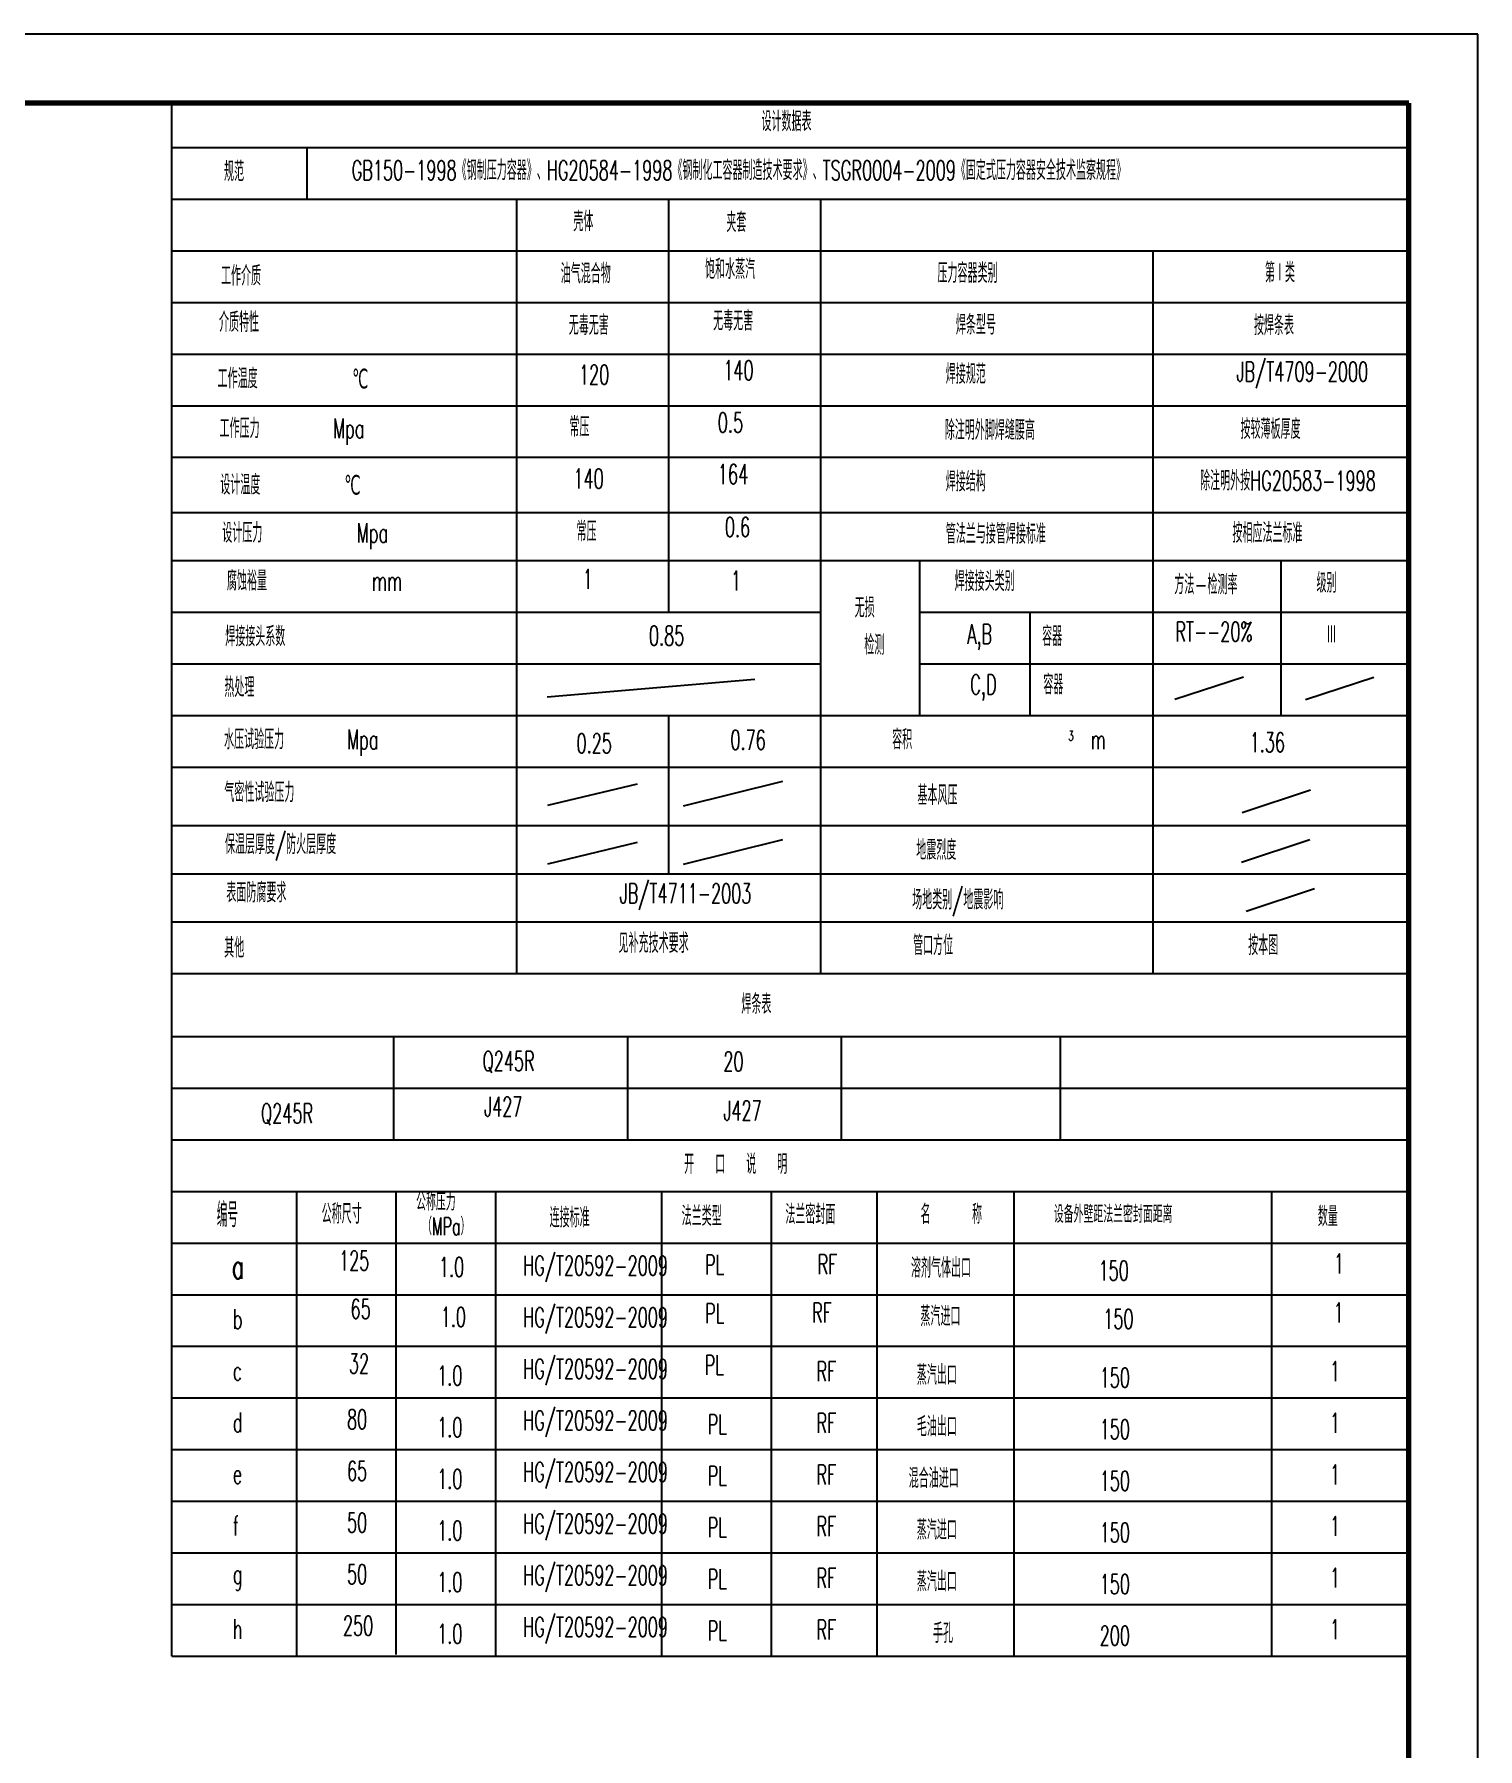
# Model space of a CAD drawing. Header units: millimetres. Extents: x -3150 to 3150, y -4455 to 4455.
# Drawn here: x 0 to 3150, y 714 to 4455 of the extents above; entities that cross this region are included whole.
import ezdxf

# ---------------------------------------------------------------- set-up
doc = ezdxf.new("R2010")
doc.units = ezdxf.units.MM
doc.linetypes.add('EB_DASHDOT', pattern=[39, 30, -3, 3, -3])
for name, color, linetype, lineweight in [('CAXA中心线层', 1, 'EB_DASHDOT', 25), ('CAXA尺寸线层', 3, 'Continuous', 25), ('CAXA粗实线层', 7, 'Continuous', 70), ('CAXA细实线层', 7, 'Continuous', 25)]:
    doc.layers.add(name, color=color, linetype=linetype, lineweight=lineweight)
doc.styles.add('标准', font='txt', dxfattribs={"width": 0.6, "bigfont": 'gbcbig.shx'})

msp = doc.modelspace()

# ---------------------------------------------------------------- linework, layer by layer
at = {"layer": 'CAXA中心线层', "color": 7, "linetype": 'Continuous', "lineweight": 25}
for p, q in [((1384, 4095.1), (1384, 3193.8)), ((1384, 2968.4), (1384, 2622.8))]:
    msp.add_line(p, q, dxfattribs=at)
at = {"layer": 'CAXA粗实线层'}
for p, q in [((3000, 4305), (-2775, 4305)), ((3000, -4305), (3000, 4305))]:
    msp.add_line(p, q, dxfattribs=at)
at = {"layer": 'CAXA细实线层'}
for p, q in [((3150, 4455), (-3150, 4455)), ((3150, -4455), (3150, 4455))]:
    msp.add_line(p, q, dxfattribs=at)
at = {"layer": 'CAXA细实线层', "color": 7, "linetype": 'Continuous', "lineweight": 25}
for p, q in [((299.9, 2405.1), (299.9, 4305)), ((299.9, 4207.8), (3000, 4207.8)), ((595, 4207.4), (595, 4095.1)), ((299.9, 4095.1), (3000, 4095.1)), ((1052.4, 4095.1), (1052.4, 2405.1)), ((1715.6, 4095.1), (1715.6, 2405.1)), ((299.9, 3982.5), (2441.3, 3982.5)), ((2441.3, 3982.5), (3000, 3982.5)), ((2441.3, 3982.5), (2441.3, 2405.1)), ((299.9, 3869.8), (3000, 3869.8)), ((299.9, 3757.1), (2441.3, 3757.1)), ((2441.3, 3757.1), (3000, 3757.1)), ((299.9, 3644.5), (2441.3, 3644.5)), ((2441.3, 3644.5), (3000, 3644.5)), ((299.9, 3531.8), (3000, 3531.8)), ((299.9, 3411.4), (3000, 3411.4)), ((299.9, 3306.4), (2441.3, 3306.4)), ((1931.6, 3305.3), (1931.6, 2968.4)), ((2441.3, 3306.4), (3000, 3306.4)), ((2720.7, 3306.4), (2720.7, 2968.4)), ((299.9, 3193.8), (1715.6, 3193.8)), ((1931.6, 3193.8), (3000, 3193.8)), ((2172.9, 3195.1), (2172.9, 2968.4)), ((299.9, 3081.1), (1715.6, 3081.1)), ((1931.6, 3081.1), (3000, 3081.1)), ((1119, 3009.3), (1572.2, 3048)), ((2489.3, 3003.7), (2638.6, 3052.8)), ((2774.1, 3003.1), (2923.4, 3052.2)), ((299.9, 2968.4), (3000, 2968.4)), ((299.9, 2855.8), (3000, 2855.8)), ((1120.8, 2772.6), (1316.3, 2819.4)), ((1416.9, 2771.2), (1633.6, 2825.1)), ((2635.7, 2756.8), (2785, 2805.9)), ((299.9, 2728.1), (2996.8, 2728.1)), ((1416.9, 2643.6), (1633.6, 2697.5)), ((2634.5, 2648.5), (2783.8, 2697.6)), ((1120.8, 2645), (1316.3, 2691.8)), ((299.9, 2622.8), (2995.5, 2622.8)), ((2644.5, 2541.4), (2793.7, 2590.5)), ((299.9, 2517.8), (3000, 2517.8)), ((299.9, 2405.1), (3000, 2405.1)), ((299.9, 2042.4), (299.9, 2405.1)), ((299.9, 2267.8), (3000, 2267.8)), ((783.9, 2267.1), (783.9, 2042.4)), ((1294.9, 2267.1), (1294.9, 2042.4)), ((1761.1, 2267.1), (1761.1, 2042.4)), ((2238.8, 2267.1), (2238.8, 2042.4)), ((299.9, 2155.1), (3000, 2155.1)), ((299.9, 2155.1), (3000, 2155.1)), ((299.9, 915.7), (299.9, 2155.1)), ((299.9, 2042.4), (3000, 2042.4)), ((299.9, 2042.4), (3000, 2042.4)), ((299.9, 2042.4), (3000, 2042.4)), ((299.9, 1929.7), (3000, 1929.7)), ((299.9, 1929.7), (3000, 1929.7)), ((572.4, 1929.7), (572.4, 915.7)), ((788.9, 1929.7), (788.9, 919.4)), ((1006.6, 1927.1), (1006.6, 913.1)), ((1369.1, 1928.6), (1369.1, 914.6)), ((1607.9, 1929.7), (1607.9, 915.7)), ((1839, 1928.2), (1839, 914.1)), ((2137.6, 1929.9), (2137.6, 915.9)), ((2699.7, 1929.7), (2699.7, 915.7)), ((299.9, 1817.1), (3000, 1817.1)), ((299.9, 1704.4), (3000, 1704.4)), ((299.9, 1591.7), (3000, 1591.7)), ((299.9, 1479.1), (3000, 1479.1)), ((299.9, 1366.4), (3000, 1366.4)), ((299.9, 1253.7), (3000, 1253.7)), ((299.9, 1141.1), (3000, 1141.1)), ((299.9, 1141.1), (3000, 1141.1)), ((299.9, 1028.4), (3000, 1028.4)), ((299.9, 915.7), (3000, 915.7))]:
    msp.add_line(p, q, dxfattribs=at)

# ---------------------------------------------------------------- texts
at = {"layer": 'CAXA尺寸线层', "color": 7, "linetype": 'Continuous', "lineweight": 25, "attachment_point": 1, "style": '标准'}
for s, insert, char_height in [('设计数据表', (1586.9, 4286.2), 42.84), ('规范', (414.1, 4177), 42.84), ('GB150-1998《钢制压力容器》、HG20584-1998《钢制化工容器制造技术要求》、TSGR0004-2009《固定式压力容器安全技术监察规程》', (692.6, 4179.6), 42.84), ('壳体', (1176.3, 4068), 42.84), ('夹套', (1510.4, 4066), 42.84), ('饱和水蒸汽', (1463.9, 3963.8), 42.84), ('工作介质        ', (407.5, 3949.4), 42.84), ('油气混合物', (1148.8, 3954.2), 42.84), ('压力容器类别', (1971, 3955.3), 42.84), ('第Ⅰ类', (2685.6, 3956.6), 42.84), ('无毒无害', (1481.5, 3851.2), 42.84), ('介质特性        ', (403.1, 3848.1), 42.84), ('无毒无害', (1166.4, 3841.6), 42.84), ('焊条型号', (2011.2, 3842.5), 42.84), ('按焊条表', (2661.6, 3841.3), 42.84), ('140', (1503.7, 3743.1), 42.84), ('JB/T4709-2000', (2623.4, 3740.1), 42.84), ('工作温度         ℃', (400.1, 3725.1), 42.84), ('120', (1188.7, 3733.5), 42.84), ('焊接规范', (1989.1, 3735), 42.84), ('0.5', (1491.3, 3629.5), 43.5), ('工作压力       Mpa', (404.3, 3616.4), 42.84), ('常压', (1167.8, 3619.4), 42.84), ('除注明外脚焊缝腰高', (1987, 3612.7), 42.84), ('按较薄板厚度', (2632.4, 3614.9), 42.84), ('设计温度        ℃', (405.9, 3493.3), 42.84), ('140', (1176.6, 3506.8), 42.84), ('164', (1491.3, 3516.8), 43.5), ('焊接结构', (1989.1, 3500.1), 42.84), ('除注明外按HG20583-1998', (2544.1, 3502.2), 42.84), ('设计压力         Mpa', (410.3, 3388.4), 42.84), ('常压', (1183.4, 3391.4), 42.84), ('0.6', (1507.2, 3401), 42.84), ('管法兰与接管焊接标准', (1989.2, 3386.1), 42.84), ('按相应法兰标准', (2614.7, 3388.2), 42.84), (' 腐蚀裕量          mm', (397.5, 3283.6), 42.84), ('1', (1196.9, 3287.4), 42.8), ('1', (1520.1, 3284), 42.8), ('焊接接头类别', (2008.4, 3282.8), 42.84), ('方法-检测率', (2487.9, 3275.5), 42.84), ('级别', (2798.2, 3279.2), 42.84), ('无损', (1790.3, 3225.1), 42.84), (' 焊接接头系数    ', (393.8, 3162.3), 42.84), ('0.85', (1341.4, 3164), 42.84), ('    检测    ', (1719.7, 3143.7), 42.84), ('A,B', (2036.4, 3167.5), 42.84), ('容器', (2199.5, 3162.8), 42.84), ('RT--20%', (2490.1, 3172.7), 42.84), ('Ⅲ', (2819.9, 3166.5), 42.8), (' 热处理 ', (391.9, 3051.5), 42.84), ('C,D', (2042.3, 3057.7), 43.5), ('容器', (2202, 3057.4), 42.84), (' 水压试验压力      Mpa', (391.2, 2937.5), 42.84), ('0.25', (1183.4, 2929.2), 42.84), ('0.76', (1519.1, 2936.6), 42.84), (' 容积                 m', (1849.2, 2937.5), 42.84), ('3', (2256.8, 2934.6), 21.4), ('1.36', (2652.3, 2931.2), 42.84), (' 气密性试验压力      ', (391.8, 2822), 42.84), ('基本风压', (1927.3, 2815.8), 42.84), ('保温层厚度/防火层厚度    ', (416.1, 2708.7), 42.84), ('地震烈度', (1924.8, 2696.3), 42.84), ('表面防腐要求   ', (419.1, 2603.4), 42.84), ('JB/T4711-2003  ', (1277.4, 2601.4), 42.84), ('场地类别/地震影响', (1915.8, 2587.8), 42.84), ('其他', (414.5, 2482.9), 42.84), ('见补充技术要求', (1275.1, 2493.2), 42.84), ('管口方位', (1917.8, 2488.3), 42.84), ('按本图', (2649, 2488.3), 42.84), (' 焊条表', (1520.2, 2360), 42.84), (' Q245R', (955.5, 2235.5), 42.84), ('20', (1503.7, 2234.7), 42.84), ('J427', (981.6, 2136.2), 42.84), (' Q245R', (472, 2121.3), 42.84), ('J427', (1503.8, 2127.7), 42.84), ('开  口  说  明', (1418.3, 2010.7), 42.84), ('编号', (398.2, 1905.1), 53.55), ('公称压力', (833.2, 1925.9), 37.88), ('公称尺寸', (627.2, 1902.2), 42.84), ('（MPa）', (846.3, 1872.5), 37.88), ('连接标准', (1124.6, 1894), 42.84), ('法兰类型', (1412.8, 1897.5), 42.84), ('法兰密封面', (1639.1, 1901.1), 42.84), ('名    称', (1934.3, 1901.3), 42.42), ('设备外壁距法兰密封面距离', (2224.9, 1899), 37.877), ('数量', (2801.1, 1896.6), 42.84), ('125', (665.1, 1800.2), 42.84), ('HG/T20592-2009', (1066.8, 1789.2), 42.84), ('a', (431.4, 1792.1), 53), ('1.0', (883, 1786.2), 42.84), ('PL', (1463.8, 1791.5), 42.84), ('RF', (1709.5, 1791.9), 42.84), ('溶剂气体出口', (1913.2, 1784.3), 42.84), ('150', (2322.5, 1778.5), 42.84), ('1', (2836, 1793.6), 42.8), ('65', (690.2, 1694.7), 42.84), ('HG/T20592-2009', (1066.8, 1676.6), 42.84), ('PL', (1463.9, 1684.9), 42.84), ('RF', (1697.4, 1686.4), 42.84), ('1', (2835.3, 1686.7), 42.8), ('b', (433.5, 1672.5), 42.8), ('1.0', (887, 1677.2), 42.84), ('蒸汽进口', (1933.8, 1678.8), 42.84), ('150', (2332.8, 1673), 42.84), ('32', (686.6, 1575.5), 42.84), ('HG/T20592-2009', (1066.8, 1563.9), 42.84), ('PL', (1463, 1572.3), 42.84), ('c', (433.5, 1559.8), 42.8), ('1.0', (879.2, 1549.1), 42.84), ('RF', (1707.1, 1558.3), 42.84), ('蒸汽出口', (1926, 1550.6), 42.84), ('150', (2325, 1544.8), 42.84), ('1', (2827.5, 1558.6), 42.8), ('HG/T20592-2009', (1066.8, 1451.2), 42.84), ('d', (433.5, 1447.1), 42.8), ('80', (682.4, 1453.9), 42.84), ('1.0', (879.2, 1436.4), 42.84), ('PL', (1469.6, 1443.1), 42.84), ('RF', (1707.1, 1445.6), 42.84), ('毛油出口', (1926, 1437.9), 42.84), ('150', (2325, 1432.2), 42.84), ('1', (2827.5, 1445.9), 42.8), ('e', (433.5, 1334.5), 42.8), ('65', (682.4, 1341.2), 42.84), ('1.0', (879.2, 1323.7), 42.84), ('HG/T20592-2009', (1066.8, 1338.6), 42.84), ('PL', (1469.6, 1330.5), 42.84), ('RF', (1707.1, 1332.9), 42.84), ('混合油进口', (1908.3, 1325.3), 42.84), ('150', (2325, 1319.5), 42.84), ('1', (2827.5, 1333.2), 42.8), ('f', (433.5, 1221.8), 42.8), ('50', (682.4, 1228.5), 42.84), ('1.0', (879.2, 1211.1), 42.84), ('HG/T20592-2009', (1066.8, 1225.9), 42.84), ('PL', (1469.6, 1217.8), 42.84), ('RF', (1707.1, 1220.2), 42.84), ('蒸汽进口', (1926, 1212.6), 42.84), ('150', (2325, 1206.8), 42.84), ('1', (2827.5, 1220.6), 42.8), ('g', (433.5, 1116), 42.8), ('50', (682.4, 1115.8), 42.84), ('1.0', (879.2, 1098.4), 42.84), ('HG/T20592-2009', (1066.8, 1113.2), 42.84), ('PL', (1469.6, 1105.1), 42.84), ('RF', (1707.1, 1107.6), 42.84), ('蒸汽出口', (1926, 1099.9), 42.84), ('150', (2325, 1094.1), 42.84), ('1', (2827.5, 1107.9), 42.8), ('h', (433.5, 996.4), 42.8), ('250', (673.6, 1003.2), 42.84), ('1.0', (879.2, 985.7), 42.84), ('HG/T20592-2009', (1066.8, 1000.6), 42.84), ('PL', (1469.6, 992.5), 42.84), ('RF', (1707.1, 994.9), 42.84), ('手孔', (1961.2, 987.2), 42.84), ('200', (2325, 981.5), 42.84), ('1', (2827.5, 995.2), 42.8)]:
    msp.add_mtext(s, dxfattribs=dict(at, insert=insert, char_height=char_height))

doc.saveas('drawing.dxf')
